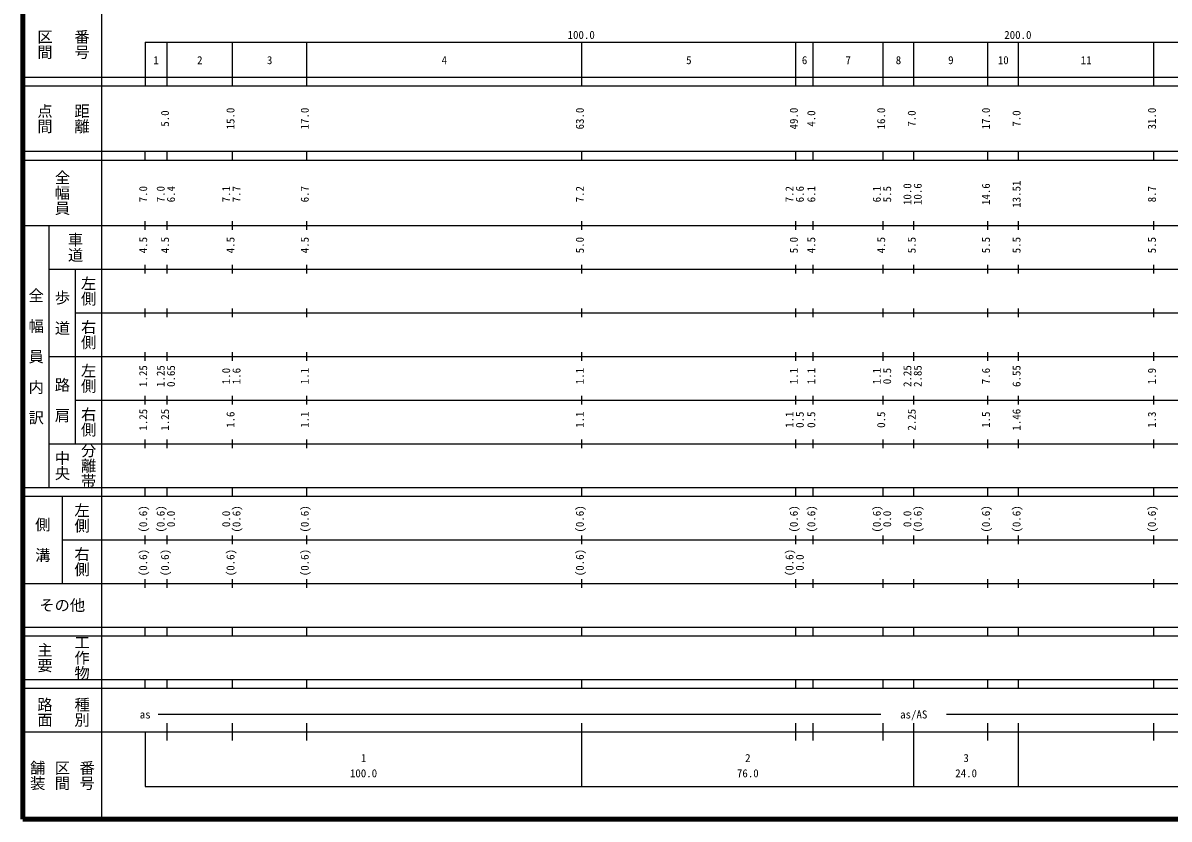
# Model space of a CAD drawing. Units: millimetres on the paper, enlarged 1000 times. Extents: x 40000 to 680000, y 20000 to 380000.
# Drawn here: x 40000 to 302474, y 20000 to 202409 of the extents above; entities that cross this region are included whole.
import ezdxf
from ezdxf.enums import TextEntityAlignment as Align

# ---------------------------------------------------------------- set-up
doc = ezdxf.new("R2010")
doc.units = ezdxf.units.MM
doc.header["$LTSCALE"] = 1000
doc.layers.add('M-TTL', color=2, linetype='Continuous', lineweight=140)
doc.layers.add('M-TTL-BAND', color=7, linetype='Continuous', lineweight=25)
doc.styles.add('@ＭＳ ゴシック', font='')
doc.styles.add('ＭＳ ゴシック', font='')
doc.styles.get('@ＭＳ ゴシック').set_extended_font_data('@MS Gothic')
doc.styles.get('ＭＳ ゴシック').set_extended_font_data('MS Gothic')

msp = doc.modelspace()

# ---------------------------------------------------------------- linework, layer by layer
at = {"layer": 'M-TTL'}
for p, q in [((40000, 380000), (40000, 20000)), ((40000, 20000), (680000, 20000))]:
    msp.add_line(p, q, dxfattribs=at)
at = {"layer": 'M-TTL-BAND'}
for p, q in [((58000, 370000), (58000, 20000)), ((68000, 198000), (579000, 198000)), ((68000, 198000), (68000, 188000)), ((73000, 188000), (73000, 198000)), ((88000, 188000), (88000, 198000)), ((105000, 188000), (105000, 198000)), ((168000, 188000), (168000, 198000)), ((217000, 188000), (217000, 198000)), ((221000, 188000), (221000, 198000)), ((237000, 188000), (237000, 198000)), ((244000, 188000), (244000, 198000)), ((261000, 188000), (261000, 198000)), ((268000, 188000), (268000, 198000)), ((299000, 188000), (299000, 198000)), ((40000, 190000), (579000, 190000)), ((40000, 188000), (579000, 188000)), ((40000, 173000), (579000, 173000)), ((40000, 171000), (579000, 171000)), ((68000, 171000), (68000, 173000)), ((73000, 171000), (73000, 173000)), ((88000, 171000), (88000, 173000)), ((105000, 171000), (105000, 173000)), ((168000, 171000), (168000, 173000)), ((217000, 171000), (217000, 173000)), ((221000, 171000), (221000, 173000)), ((237000, 171000), (237000, 173000)), ((244000, 171000), (244000, 173000)), ((261000, 171000), (261000, 173000)), ((268000, 171000), (268000, 173000)), ((299000, 171000), (299000, 173000)), ((40000, 156000), (579000, 156000)), ((46000, 96000), (46000, 156000)), ((68000, 155000), (68000, 157000)), ((73000, 155000), (73000, 157000)), ((88000, 155000), (88000, 157000)), ((105000, 155000), (105000, 157000)), ((168000, 155000), (168000, 157000)), ((217000, 155000), (217000, 157000)), ((221000, 155000), (221000, 157000)), ((237000, 155000), (237000, 157000)), ((244000, 155000), (244000, 157000)), ((261000, 155000), (261000, 157000)), ((268000, 155000), (268000, 157000)), ((299000, 155000), (299000, 157000)), ((68000, 145000), (68000, 147000)), ((73000, 145000), (73000, 147000)), ((88000, 145000), (88000, 147000)), ((105000, 145000), (105000, 147000)), ((168000, 145000), (168000, 147000)), ((217000, 145000), (217000, 147000)), ((221000, 145000), (221000, 147000)), ((237000, 145000), (237000, 147000)), ((244000, 145000), (244000, 147000)), ((261000, 145000), (261000, 147000)), ((268000, 145000), (268000, 147000)), ((299000, 145000), (299000, 147000)), ((46000, 146000), (579000, 146000)), ((52000, 146000), (52000, 106000)), ((68000, 135000), (68000, 137000)), ((73000, 135000), (73000, 137000)), ((88000, 135000), (88000, 137000)), ((105000, 135000), (105000, 137000)), ((168000, 135000), (168000, 137000)), ((217000, 135000), (217000, 137000)), ((221000, 135000), (221000, 137000)), ((237000, 135000), (237000, 137000)), ((244000, 135000), (244000, 137000)), ((261000, 135000), (261000, 137000)), ((268000, 135000), (268000, 137000)), ((299000, 135000), (299000, 137000)), ((52000, 136000), (579000, 136000)), ((46000, 126000), (579000, 126000)), ((68000, 125000), (68000, 127000)), ((73000, 125000), (73000, 127000)), ((88000, 125000), (88000, 127000)), ((105000, 125000), (105000, 127000)), ((168000, 125000), (168000, 127000)), ((217000, 125000), (217000, 127000)), ((221000, 125000), (221000, 127000)), ((237000, 125000), (237000, 127000)), ((244000, 125000), (244000, 127000)), ((261000, 125000), (261000, 127000)), ((268000, 125000), (268000, 127000)), ((299000, 125000), (299000, 127000)), ((52000, 116000), (579000, 116000)), ((68000, 115000), (68000, 117000)), ((73000, 115000), (73000, 117000)), ((88000, 115000), (88000, 117000)), ((105000, 115000), (105000, 117000)), ((168000, 115000), (168000, 117000)), ((217000, 115000), (217000, 117000)), ((221000, 115000), (221000, 117000)), ((237000, 115000), (237000, 117000)), ((244000, 115000), (244000, 117000)), ((261000, 115000), (261000, 117000)), ((268000, 115000), (268000, 117000)), ((299000, 115000), (299000, 117000)), ((46000, 106000), (579000, 106000)), ((68000, 105000), (68000, 107000)), ((73000, 105000), (73000, 107000)), ((88000, 105000), (88000, 107000)), ((105000, 105000), (105000, 107000)), ((168000, 105000), (168000, 107000)), ((217000, 105000), (217000, 107000)), ((221000, 105000), (221000, 107000)), ((237000, 105000), (237000, 107000)), ((244000, 105000), (244000, 107000)), ((261000, 105000), (261000, 107000)), ((268000, 105000), (268000, 107000)), ((299000, 105000), (299000, 107000)), ((40000, 96000), (579000, 96000)), ((68000, 94000), (68000, 96000)), ((73000, 94000), (73000, 96000)), ((88000, 94000), (88000, 96000)), ((105000, 94000), (105000, 96000)), ((168000, 94000), (168000, 96000)), ((217000, 94000), (217000, 96000)), ((221000, 94000), (221000, 96000)), ((237000, 94000), (237000, 96000)), ((244000, 94000), (244000, 96000)), ((261000, 94000), (261000, 96000)), ((268000, 94000), (268000, 96000)), ((299000, 94000), (299000, 96000)), ((40000, 94000), (579000, 94000)), ((49000, 94000), (49000, 74000)), ((49000, 84000), (579000, 84000)), ((68000, 83000), (68000, 85000)), ((73000, 83000), (73000, 85000)), ((88000, 83000), (88000, 85000)), ((105000, 83000), (105000, 85000)), ((168000, 83000), (168000, 85000)), ((217000, 83000), (217000, 85000)), ((221000, 83000), (221000, 85000)), ((237000, 83000), (237000, 85000)), ((244000, 83000), (244000, 85000)), ((261000, 83000), (261000, 85000)), ((268000, 83000), (268000, 85000)), ((299000, 83000), (299000, 85000)), ((40000, 74000), (579000, 74000)), ((68000, 73000), (68000, 75000)), ((73000, 73000), (73000, 75000)), ((88000, 73000), (88000, 75000)), ((105000, 73000), (105000, 75000)), ((168000, 73000), (168000, 75000)), ((217000, 73000), (217000, 75000)), ((221000, 73000), (221000, 75000)), ((237000, 73000), (237000, 75000)), ((244000, 73000), (244000, 75000)), ((261000, 73000), (261000, 75000)), ((268000, 73000), (268000, 75000)), ((299000, 73000), (299000, 75000)), ((40000, 64000), (579000, 64000)), ((68000, 62000), (68000, 64000)), ((73000, 62000), (73000, 64000)), ((88000, 62000), (88000, 64000)), ((105000, 62000), (105000, 64000)), ((168000, 62000), (168000, 64000)), ((217000, 62000), (217000, 64000)), ((221000, 62000), (221000, 64000)), ((237000, 62000), (237000, 64000)), ((244000, 62000), (244000, 64000)), ((261000, 62000), (261000, 64000)), ((268000, 62000), (268000, 64000)), ((299000, 62000), (299000, 64000)), ((40000, 62000), (579000, 62000)), ((40000, 52000), (579000, 52000)), ((40000, 50000), (579000, 50000)), ((68000, 50000), (68000, 52000)), ((73000, 50000), (73000, 52000)), ((88000, 50000), (88000, 52000)), ((105000, 50000), (105000, 52000)), ((168000, 50000), (168000, 52000)), ((217000, 50000), (217000, 52000)), ((221000, 50000), (221000, 52000)), ((237000, 50000), (237000, 52000)), ((244000, 50000), (244000, 52000)), ((261000, 50000), (261000, 52000)), ((268000, 50000), (268000, 52000)), ((299000, 50000), (299000, 52000)), ((71000, 44000), (236500, 44000)), ((73000, 38000), (73000, 42000)), ((88000, 38000), (88000, 42000)), ((105000, 38000), (105000, 42000)), ((168000, 27500), (168000, 42000)), ((217000, 38000), (217000, 42000)), ((221000, 38000), (221000, 42000)), ((237000, 38000), (237000, 42000)), ((244000, 27500), (244000, 42000)), ((251500, 44000), (557000, 44000)), ((261000, 38000), (261000, 42000)), ((268000, 27500), (268000, 42000)), ((299000, 38000), (299000, 42000)), ((40000, 40000), (579000, 40000)), ((68000, 40000), (68000, 27500)), ((68000, 27500), (579000, 27500))]:
    msp.add_line(p, q, dxfattribs=at)

# ---------------------------------------------------------------- texts
at = {"layer": 'M-TTL-BAND', "style": '@ＭＳ ゴシック'}
for s, p in [('区間', (45000, 197500)), ('番号', (53500, 197500)), ('点間', (45000, 180500)), ('距離', (53500, 180500)), ('全幅員', (49000, 163500)), ('車道', (52000, 151000)), ('左側', (55000, 141000)), ('全\u3000幅\u3000員\u3000内\u3000訳', (43000, 126000)), ('歩\u3000道', (49000, 136000)), ('右側', (55000, 131000)), ('左側', (55000, 121000)), ('路\u3000肩', (49000, 116000)), ('右側', (55000, 111000)), ('分離帯', (55000, 101000)), ('中央', (49000, 101000)), ('左側', (53500, 89000)), ('側\u3000溝', (44500, 84000)), ('右側', (53500, 79000)), ('工作物', (53500, 57000)), ('主要', (45000, 57000)), ('路面', (45000, 44500)), ('種別', (53500, 44500)), ('舗装', (43333, 30000)), ('区間', (49000, 30000)), ('番号', (54667, 30000))]:
    msp.add_text(s, height=2566, rotation=270, dxfattribs=at).set_placement(p, align=Align.MIDDLE_CENTER)
at = {"layer": 'M-TTL-BAND', "style": 'ＭＳ ゴシック'}
for s, p in [('100.0', (167844, 198195)), ('200.0', (267844, 198195)), ('1', (70500, 192405)), ('2', (80500, 192405)), ('3', (96500, 192405)), ('4', (136500, 192405)), ('5', (192500, 192405)), ('6', (219000, 192405)), ('7', (229000, 192405)), ('8', (240500, 192405)), ('9', (252500, 192405)), ('10', (264500, 192405)), ('11', (283500, 192405)), ('as/AS', (244000, 42500)), ('as', (68000, 42500)), ('1', (118000, 32523)), ('2', (206000, 32523)), ('3', (256000, 32523)), ('100.0', (118000, 29033)), ('76.0', (206000, 29033)), ('24.0', (256000, 29033))]:
    msp.add_text(s, height=1833, dxfattribs=at).set_placement(p, align=Align.BOTTOM_CENTER)
for s, p in [('5.0', (74000, 180500)), ('15.0', (89000, 180500)), ('17.0', (106000, 180500)), ('63.0', (169000, 180500)), ('49.0', (218000, 180500)), ('4.0', (222000, 180500)), ('16.0', (238000, 180500)), ('7.0', (245000, 180500)), ('17.0', (262000, 180500)), ('7.0', (269000, 180500)), ('31.0', (300000, 180500)), ('10.0', (244000, 163174)), ('10.6', (246370, 163174)), ('14.6', (262000, 163174)), ('13.51', (269000, 163174)), ('7.0', (69000, 163174)), ('7.0', (73000, 163174)), ('6.4', (75370, 163174)), ('7.1', (88000, 163174)), ('7.7', (90370, 163174)), ('6.7', (106000, 163174)), ('7.2', (169000, 163174)), ('7.2', (217000, 163174)), ('6.6', (219370, 163174)), ('6.1', (222000, 163174)), ('6.1', (237000, 163174)), ('5.5', (239370, 163174)), ('8.7', (300000, 163174)), ('4.5', (69000, 151500)), ('4.5', (74000, 151500)), ('4.5', (89000, 151500)), ('4.5', (106000, 151500)), ('5.0', (169000, 151500)), ('5.0', (218000, 151500)), ('4.5', (222000, 151500)), ('4.5', (238000, 151500)), ('5.5', (245000, 151500)), ('5.5', (262000, 151500)), ('5.5', (269000, 151500)), ('5.5', (300000, 151500)), ('1.25', (69000, 121500)), ('1.25', (73000, 121500)), ('0.65', (75370, 121500)), ('2.25', (244000, 121500)), ('2.85', (246370, 121500)), ('6.55', (269000, 121500)), ('1.0', (88000, 121500)), ('1.6', (90370, 121500)), ('1.1', (106000, 121500)), ('1.1', (169000, 121500)), ('1.1', (218000, 121500)), ('1.1', (222000, 121500)), ('1.1', (237000, 121500)), ('0.5', (239370, 121500)), ('7.6', (262000, 121500)), ('1.9', (300000, 121500)), ('1.25', (69000, 111500)), ('1.25', (74000, 111500)), ('1.6', (89000, 111500)), ('1.1', (106000, 111500)), ('1.1', (169000, 111500)), ('1.1', (217000, 111500)), ('0.5', (219370, 111500)), ('0.5', (222000, 111500)), ('0.5', (238000, 111500)), ('2.25', (245000, 111500)), ('1.5', (262000, 111500)), ('1.46', (269000, 111500)), ('1.3', (300000, 111500)), ('(0.6)', (69000, 88764)), ('(0.6)', (73000, 88764)), ('0.0', (75370, 88764)), ('0.0', (88000, 88764)), ('(0.6)', (90370, 88764)), ('(0.6)', (106000, 88764)), ('(0.6)', (169000, 88764)), ('(0.6)', (218000, 88764)), ('(0.6)', (222000, 88764)), ('(0.6)', (237000, 88764)), ('0.0', (239370, 88764)), ('0.0', (244000, 88764)), ('(0.6)', (246370, 88764)), ('(0.6)', (262000, 88764)), ('(0.6)', (269000, 88764)), ('(0.6)', (300000, 88764)), ('(0.6)', (69000, 78764)), ('(0.6)', (74000, 78764)), ('(0.6)', (89000, 78764)), ('(0.6)', (106000, 78764)), ('(0.6)', (169000, 78764)), ('(0.6)', (217000, 78764)), ('0.0', (219370, 78764))]:
    msp.add_text(s, height=1833, rotation=90, dxfattribs=at).set_placement(p, align=Align.BOTTOM_CENTER)
msp.add_text('その他', height=2566, dxfattribs=at).set_placement((49000, 69000), align=Align.MIDDLE_CENTER)

doc.saveas('drawing.dxf')
